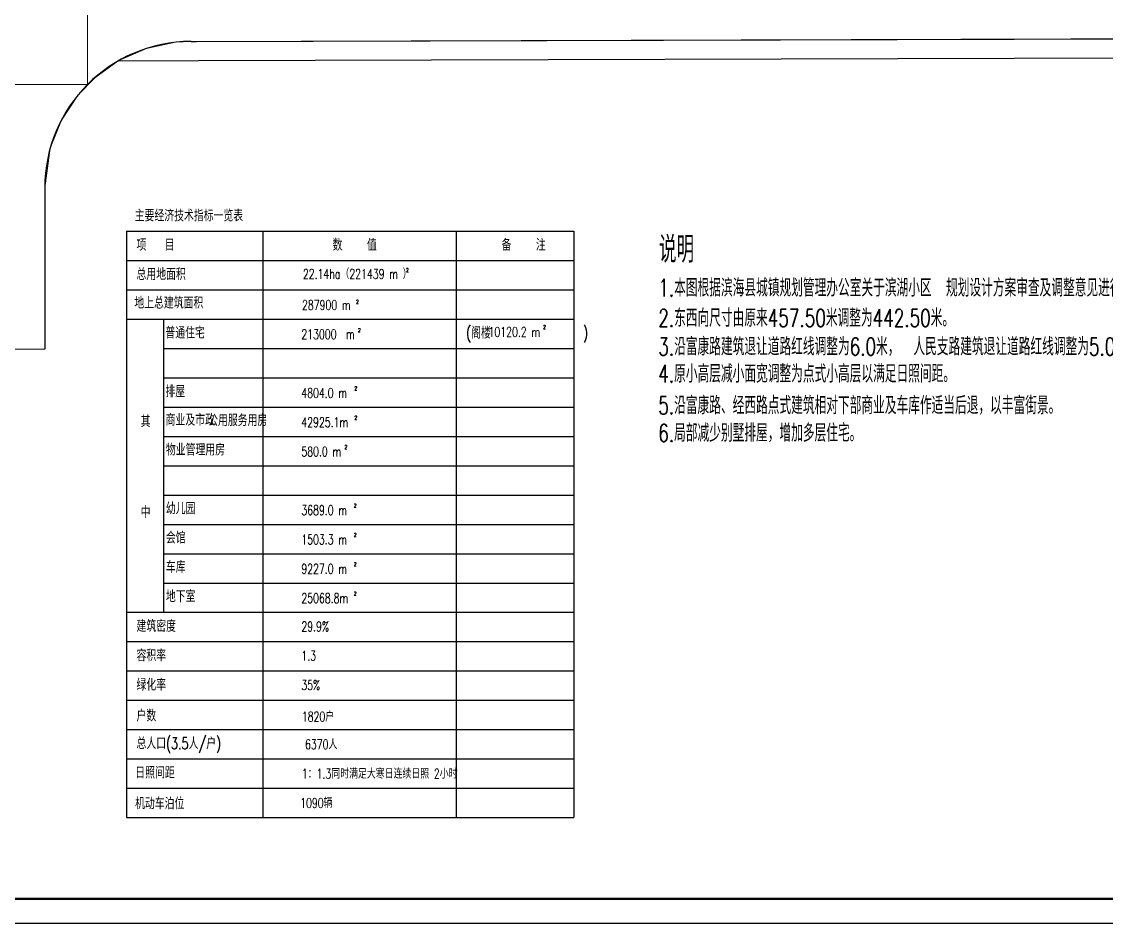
# Model space of a CAD drawing. Extents: x 225694 to 1397201, y -46174 to 794826.
# Drawn here: x 377234 to 599084, y -46174 to 138342 of the extents above; entities that cross this region are included whole.
import ezdxf

# ---------------------------------------------------------------- set-up
doc = ezdxf.new("R2010")
doc.units = 0
doc.header["$LTSCALE"] = 0.5
doc.header["$MEASUREMENT"] = 0
for name, color, linetype in [('1', 4, 'Continuous'), ('2', 3, 'Continuous'), ('3', 3, 'Continuous'), ('BZTU', 7, 'Continuous'), ('T', 165, 'Continuous'), ('路', 40, 'Continuous')]:
    doc.layers.add(name, color=color, linetype=linetype)
for name, color, linetype, lineweight in [('border', 7, 'Continuous', 0), ('road', 7, 'Continuous', 0), ('road-k', 7, 'Continuous', 0)]:
    doc.layers.add(name, color=color, linetype=linetype, lineweight=lineweight)
doc.styles.add('CHINA', font='romans.shx', dxfattribs={"width": 0.7, "bigfont": '复件 hztxt.shx'})

msp = doc.modelspace()

# ---------------------------------------------------------------- linework, layer by layer
at = {"layer": '1', "color": 7}
for p, q in [((398699.9, 95468.2), (490172.4, 95468.2)), ((398699.9, 95468.2), (398699.9, -24531.8)), ((426547.5, 95468.2), (426547.5, -24531.8)), ((466108.1, 95468.2), (466108.1, -24531.8)), ((490172.4, 95468.2), (490172.4, -24531.8)), ((398699.9, -24531.8), (490172.4, -24531.8))]:
    msp.add_line(p, q, dxfattribs=at)
at = {"layer": '2', "color": 7}
msp.add_line((428699.9, 47468.2), (490172.4, 47468.2), dxfattribs=at)
at = {"layer": '3', "color": 7}
for p, q in [((398699.9, 89468.2), (490172.4, 89468.2)), ((398699.9, 83468.2), (490172.4, 83468.2)), ((398699.9, 77468.2), (490172.4, 77468.2)), ((406260.3, 77468.2), (406260.3, 17468.2)), ((406260.3, 71468.2), (490172.4, 71468.2)), ((406260.3, 65468.2), (490172.4, 65468.2)), ((406260.3, 59468.2), (490172.4, 59468.2)), ((406260.3, 53468.2), (490172.4, 53468.2)), ((406260.3, 47468.2), (490172.4, 47468.2)), ((406260.3, 41468.2), (490172.4, 41468.2)), ((406260.3, 35468.2), (490172.4, 35468.2)), ((406260.3, 29468.2), (490172.4, 29468.2)), ((406260.3, 23468.2), (490172.4, 23468.2)), ((398699.9, 17468.2), (490172.4, 17468.2)), ((398699.9, 11468.2), (490172.4, 11468.2)), ((398699.9, 5468.2), (490172.4, 5468.2)), ((398699.9, -531.8), (490172.4, -531.8)), ((398699.9, -6531.8), (490172.4, -6531.8)), ((398699.9, -12531.8), (490172.4, -12531.8)), ((398699.9, -18531.8), (490172.4, -18531.8))]:
    msp.add_line(p, q, dxfattribs=at)
at = {"layer": 'border', "color": 1}
msp.add_lwpolyline([(878259, -41173.9, 0, 0, 0), (878259, 789826.1, 500, 500, 0), (301259, 789826.1, 500, 500, 0), (301259, -41173.9, 500, 500, 0), (878259, -41173.9, 500, 500, 0)], format="xyseb", dxfattribs=at)
at = {"layer": 'BZTU', "color": 7}
msp.add_line((288759, -46173.9), (883259, -46173.9), dxfattribs=at)
at = {"layer": 'road', "color": 3}
msp.add_lwpolyline([(301259, 134084.7), (308267.5, 133981.8), (316794.9, 131958.9), (322585.9, 128877.1), (328326.2, 123770.9), (333844.4, 114429.4), (335557.8, 106810), (335681.1, 71317.9), (381964.6, 71317.9), (381946.9, 104273.7), (383084.7, 112490.4), (385362.2, 118208.2), (388783.3, 123370.8), (392186.3, 126879), (397000.4, 130318), (402783.1, 132872.6), (408712.9, 134131.7), (411886.8, 134306.4), (681831, 135083.3)], dxfattribs=at)
at = {"layer": 'road-k', "color": 6}
msp.add_lwpolyline([(326169.3, 187570.2), (390700.9, 187570.2), (390700.9, 125486.8), (326169.3, 125486.8)], close=True, dxfattribs=at)
at = {"layer": '路', "color": 7, "linetype": 'Continuous'}
for p, q in [((411886.8, 134306.4), (412995.8, 134308.6)), ((412995.8, 134308.6), (681831, 135083.3)), ((413428.6, 130365), (680871.1, 131135.6)), ((397036.4, 130338.7), (413428.6, 130365)), ((381953.3, 104928.9), (381964.6, 71317.9))]:
    msp.add_line(p, q, dxfattribs=at)
msp.add_arc((411946.9, 104306.5), 30000, 90.114828, 180.062504, dxfattribs=at)

# ---------------------------------------------------------------- texts
at = {"layer": 'T', "color": 7, "style": 'CHINA', "width": 0.7}
for s, height, p in [('主要经济技术指标一览表', 2400, (400349.8, 97457.6, 0)), ('项   目', 2400, (400717.2, 91457.6, 0)), ('数    值', 2400, (440829.5, 91457.6, 0)), ('备    注', 2400, (475381.6, 91457.6, 0)), ('说明', 5400, (507585.4, 89034.7, 0)), ('总用地面积', 2400, (400717.2, 85457.6, 0)), ('22.14ha（221439 m ）', 2000, (434747.7, 85722.6, 0)), ('2', 800, (455828.2, 87101.8, 0)), ('1.本图根据滨海县城镇规划管理办公室关于滨湖小区', 3600, (507445.2, 82076.4, 0)), ('规划设计方案审查及调整意见进行调整。', 3600, (566293.3, 82076.4, 0)), ('地上总建筑面积', 2400, (400266.8, 79613.7, 0)), ('287900 m ', 2000, (434566.7, 79360, 0)), ('2', 800, (445611, 80607.3, 0)), ('2.东西向尺寸由原来457.50米调整为442.50米。', 3600, (507445.2, 75906, 0)), ('普通住宅', 2400, (406627.3, 73474.2, 0)), ('2', 800, (446000.7, 74774.8, 0)), ('(阁楼               )', 2400, (468152.6, 73474.2, 0)), ('10120.2 m ', 2000, (472726.8, 73843.1, 0)), ('2', 800, (483884.6, 75442.8, 0)), ('213000  m ', 2000, (434436.5, 73369.3, 0)), ('3.沿富康路建筑退让道路红线调整为6.0米，', 3600, (507445.2, 70044.1, 0)), ('人民支路建筑退让道路红线调整为5.0米。', 3600, (559624.5, 70044.1, 0)), ('4.原小高层减小面宽调整为点式小高层以满足日照间距。', 3600, (507445.2, 64490.7, 0)), ('排屋', 2400, (406627.3, 61474.2, 0)), ('4804.0 m ', 2000, (434436.5, 61369.3, 0)), ('2', 800, (445288.3, 62892, 0)), ('5.沿富康路、经西路点式建筑相对下部商业及车库作适当后退，以丰富街景。', 3600, (507445.2, 58011.8, 0)), ('其', 2400, (401571.9, 55344.3, 0)), ('商业及市政', 2400, (406673.1, 55662.4, 0)), ('公用服务用房', 2400, (415370.9, 55568, 0)), ('2', 800, (445288.3, 56892, 0)), ('42925.1m ', 2000, (434436.5, 55369.3, 0)), ('6.局部减少别墅排屋，增加多层住宅。', 3600, (507445.2, 52374.7, 0)), ('物业管理用房', 2400, (406726.1, 49544.8, 0)), ('580.0 m ', 2000, (434436.5, 49369.3, 0)), ('2', 800, (443266.9, 50892, 0)), ('幼儿园', 2400, (406726.1, 37544.8, 0)), ('中', 2400, (401571.9, 36760.7, 0)), ('3689.0 m ', 2000, (434436.5, 37369.3, 0)), ('2', 800, (445161.4, 38892, 0)), ('会馆', 2400, (406726.1, 31544.8, 0)), ('1503.3 m ', 2000, (434436.5, 31369.3, 0)), ('2', 800, (445161.4, 32892, 0)), ('车库', 2400, (406726.1, 25544.8, 0)), ('9227.0 m ', 2000, (434436.5, 25369.3, 0)), ('2', 800, (445161.4, 26892, 0)), ('地下室', 2400, (406726.1, 19544.8, 0)), ('25068.8m ', 2000, (434436.5, 19369.3, 0)), ('2', 800, (445161.4, 20892, 0)), ('建筑密度', 2400, (400717.2, 13457.6, 0)), ('29.9%', 2000, (434441.6, 13578.2, 0)), ('容积率', 2400, (400717.2, 7457.6, 0)), ('1.3', 2000, (434441.6, 7578.2, 0)), ('绿化率', 2400, (400717.2, 1457.6, 0)), ('35%', 2000, (434441.6, 1578.2, 0)), ('户数', 2400, (400717.2, -4866.7, 0)), ('1820户', 2000, (434527.1, -4866.7, 0)), ('总人口(3.5人/户)', 2400, (400717.2, -10542.4, 0)), ('6370人', 2000, (435180.8, -10542.4, 0)), ('日照间距', 2400, (400465.6, -16542.4, 0)), ('1：1.3同时满足大寒日连续日照 2小时', 2000, (434536.5, -16552.5, 0)), ('机动车泊位', 2400, (400423.3, -22836.4, 0)), ('1090辆', 2000, (434194.5, -22548.8, 0))]:
    msp.add_text(s, height=height, dxfattribs=at).set_placement(p)

doc.saveas('drawing.dxf')
